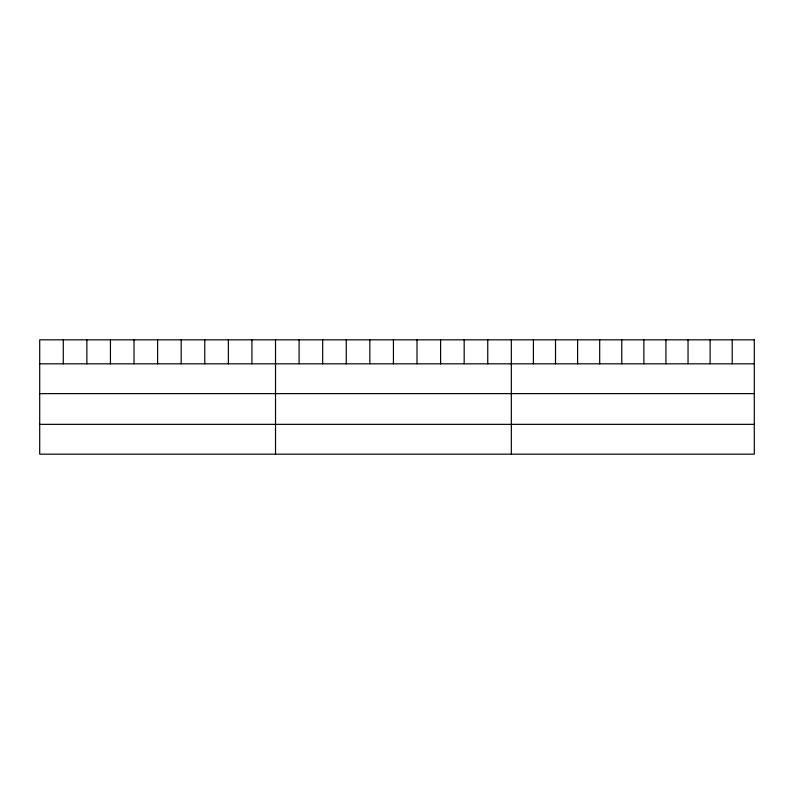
<?xml version="1.0" encoding="UTF-8"?>
<svg xmlns="http://www.w3.org/2000/svg" width="794" height="794" viewBox="0 0 794 794"><rect width="100%" height="100%" fill="white"/><g stroke="black" fill="none" stroke-linecap="round" stroke-linejoin="round"><path stroke-width="1.19" d="M39.7 363.821L754.3 363.821M39.7 393.635L754.3 393.635M39.7 424.353L754.3 424.353M732.217 339.832L732.217 363.821M710.124 339.832L710.124 363.821M688.041 339.832L688.041 363.821M665.948 339.832L665.948 363.821M643.865 339.832L643.865 363.821M621.771 339.832L621.771 363.821M599.688 339.832L599.688 363.821M577.595 339.832L577.595 363.821M555.512 339.832L555.512 363.821M533.419 339.832L533.419 363.821M511.336 339.832L511.336 454.168M487.754 339.832L487.754 363.821M464.172 339.832L464.172 363.821M440.591 339.832L440.591 363.821M417.009 339.832L417.009 363.821M393.427 339.832L393.427 363.821M369.845 339.832L369.845 363.821M346.263 339.832L346.263 363.821M322.682 339.832L322.682 363.821M299.1 339.832L299.1 363.821M275.518 339.832L275.518 454.168M251.936 339.832L251.936 363.821M228.354 339.832L228.354 363.821M204.773 339.832L204.773 363.821M181.191 339.832L181.191 363.821M157.609 339.832L157.609 363.821M134.027 339.832L134.027 363.821M110.445 339.832L110.445 363.821M86.864 339.832L86.864 363.821M63.282 339.832L63.282 363.821M754.3 339.832L39.7 339.832L39.7 454.168L754.3 454.168L754.3 339.832"/></g></svg>
